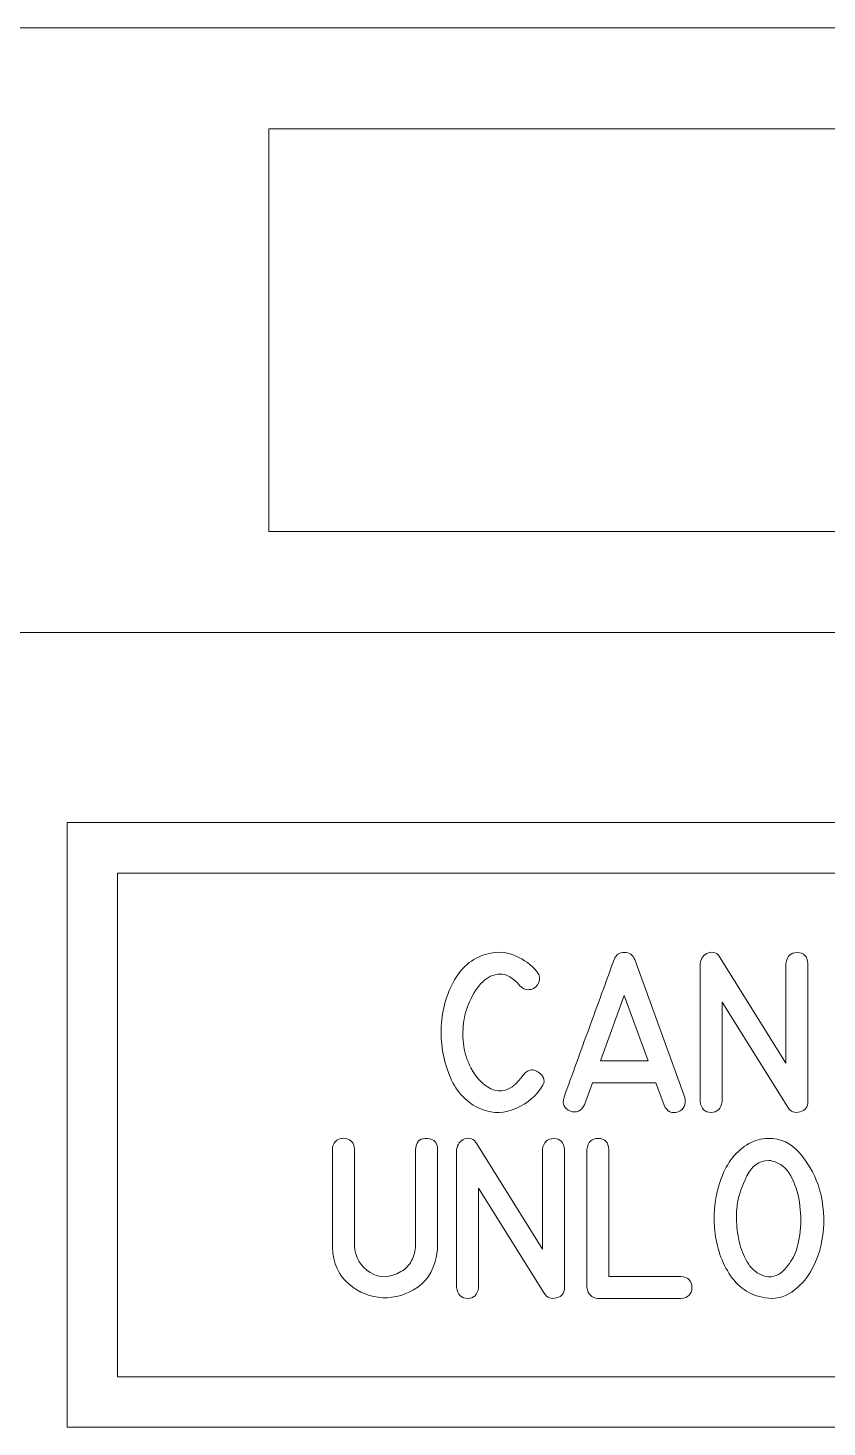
# Model space of a CAD drawing. Header units: millimetres. Extents: x -81 to 85, y -68 to 71.
# Drawn here: x 44.86 to 60.73, y -22.29 to 5.49 of the extents above; entities that cross this region are included whole.
import ezdxf

# ---------------------------------------------------------------- set-up
doc = ezdxf.new("R2010")
doc.units = ezdxf.units.MM
doc.header["$MEASUREMENT"] = 0
doc.layers.add('Layer 1', color=7, linetype='Continuous')

msp = doc.modelspace()

# ---------------------------------------------------------------- linework, layer by layer
at = {"layer": 'Layer 1', "color": 250, "lineweight": 18}
for points in [[(15.6446, -6.5097), (75.6446, -6.5097), (75.6446, 5.4903), (15.6446, 5.4903), (15.6446, -6.5097)], [(49.6446, -4.5098), (71.6444, -4.5098), (71.6444, 3.4902), (49.6446, 3.4902), (49.6446, -4.5098)], [(45.6446, -22.288), (75.6446, -22.288), (75.6446, -10.2882), (45.6446, -10.2882), (45.6446, -22.288)]]:
    msp.add_lwpolyline(points, close=True, dxfattribs=at)
at = {"layer": 'Layer 1', "color": 2, "lineweight": 9}
msp.add_open_spline([(46.6446, -21.2885), (46.6446, -21.2885), (74.6446, -21.2885), (74.6446, -21.2885), (74.6446, -21.2885), (74.6446, -21.2885), (74.6446, -11.2885), (74.6446, -11.2885), (74.6446, -11.2885), (74.6446, -11.2885), (46.6446, -11.2885), (46.6446, -11.2885), (46.6446, -11.2885), (46.6446, -11.2885), (46.6446, -21.2885), (46.6446, -21.2885), (46.6446, -21.2885), (46.6446, -21.2885), (46.6446, -21.2885), (46.6446, -21.2885)], degree=3, knots=[0, 0, 0, 0, 0.1666667, 0.1666667, 0.1666667, 0.1666667, 0.3333333, 0.3333333, 0.3333333, 0.3333333, 0.5, 0.5, 0.5, 0.5, 0.6666667, 0.6666667, 0.6666667, 0.6666667, 1, 1, 1, 1], dxfattribs=at)
at = {"layer": 'Layer 1', "color": 240, "lineweight": 9}
for points, knots in [([(55.064, -15.5421), (55.064, -15.5421), (55.0503, -15.5628), (55.0503, -15.5628), (55.0503, -15.5628), (55.0471, -15.5665), (55.0445, -15.5702), (55.0424, -15.5734), (55.0424, -15.5734), (55.0408, -15.5765), (55.0386, -15.5797), (55.0365, -15.5829), (55.0365, -15.5829), (54.8947, -15.7739), (54.709, -15.9099), (54.4788, -15.9914), (54.4788, -15.9914), (54.2491, -16.0724), (54.0226, -16.0576), (53.7993, -15.947), (53.7993, -15.947), (53.54, -15.8178), (53.3495, -15.5988), (53.2278, -15.2897), (53.2278, -15.2897), (53.1067, -14.9807), (53.0543, -14.6595), (53.0712, -14.3261), (53.0712, -14.3261), (53.0887, -13.9927), (53.1765, -13.6869), (53.3347, -13.4075), (53.3347, -13.4075), (53.4935, -13.1286), (53.7237, -12.954), (54.0258, -12.8836), (54.0258, -12.8836), (54.1994, -12.8434), (54.3724, -12.8603), (54.5449, -12.9339), (54.5449, -12.9339), (54.7174, -13.008), (54.8593, -13.1117), (54.9699, -13.245), (54.9699, -13.245), (54.9709, -13.245), (54.9736, -13.2482), (54.9773, -13.2556), (54.9773, -13.2556), (55.0249, -13.3175), (55.0349, -13.3858), (55.0069, -13.4593), (55.0069, -13.4593), (54.9789, -13.5334), (54.9281, -13.5795), (54.8534, -13.5985), (54.8534, -13.5985), (54.7741, -13.6191), (54.7005, -13.5953), (54.6333, -13.5271), (54.6333, -13.5271), (54.4947, -13.3657), (54.3613, -13.2884), (54.2333, -13.2942), (54.2333, -13.2942), (54.1052, -13.3006), (53.9904, -13.3535), (53.8893, -13.4525), (53.8893, -13.4525), (53.7877, -13.5519), (53.7036, -13.6789), (53.6364, -13.834), (53.6364, -13.834), (53.5692, -13.989), (53.5279, -14.134), (53.5125, -14.2695), (53.5125, -14.2695), (53.494, -14.4203), (53.4956, -14.5722), (53.5178, -14.7246), (53.5178, -14.7246), (53.54, -14.877), (53.5866, -15.0204), (53.6581, -15.1548), (53.6581, -15.1548), (53.7824, -15.3903), (53.9385, -15.5379), (54.1269, -15.5972), (54.1269, -15.5972), (54.3158, -15.657), (54.5, -15.5665), (54.6799, -15.3268), (54.6799, -15.3268), (54.6883, -15.3167), (54.6979, -15.303), (54.7095, -15.2866), (54.7095, -15.2866), (54.8063, -15.1791), (54.909, -15.168), (55.017, -15.2532), (55.017, -15.2532), (55.1249, -15.3384), (55.1408, -15.4347), (55.064, -15.5421)], [0, 0, 0, 0, 0.037037, 0.037037, 0.037037, 0.037037, 0.0740741, 0.0740741, 0.0740741, 0.0740741, 0.1111111, 0.1111111, 0.1111111, 0.1111111, 0.1481481, 0.1481481, 0.1481481, 0.1481481, 0.1851852, 0.1851852, 0.1851852, 0.1851852, 0.2222222, 0.2222222, 0.2222222, 0.2222222, 0.2592593, 0.2592593, 0.2592593, 0.2592593, 0.2962963, 0.2962963, 0.2962963, 0.2962963, 0.3333333, 0.3333333, 0.3333333, 0.3333333, 0.3703704, 0.3703704, 0.3703704, 0.3703704, 0.4074074, 0.4074074, 0.4074074, 0.4074074, 0.4444444, 0.4444444, 0.4444444, 0.4444444, 0.4814815, 0.4814815, 0.4814815, 0.4814815, 0.5185185, 0.5185185, 0.5185185, 0.5185185, 0.5555556, 0.5555556, 0.5555556, 0.5555556, 0.5925926, 0.5925926, 0.5925926, 0.5925926, 0.6296296, 0.6296296, 0.6296296, 0.6296296, 0.6666667, 0.6666667, 0.6666667, 0.6666667, 0.7037037, 0.7037037, 0.7037037, 0.7037037, 0.7407407, 0.7407407, 0.7407407, 0.7407407, 0.7777778, 0.7777778, 0.7777778, 0.7777778, 0.8148148, 0.8148148, 0.8148148, 0.8148148, 0.8518519, 0.8518519, 0.8518519, 0.8518519, 0.8888889, 0.8888889, 0.8888889, 0.8888889, 0.9259259, 0.9259259, 0.9259259, 0.9259259, 1, 1, 1, 1]), ([(55.508, -15.7395), (55.6731, -15.2834), (55.8387, -14.8278), (56.0044, -14.3727), (56.0044, -14.3727), (56.1705, -13.9176), (56.3367, -13.462), (56.5028, -13.0064), (56.5028, -13.0064), (56.5372, -12.9122), (56.605, -12.8646), (56.706, -12.8635), (56.706, -12.8635), (56.8076, -12.8624), (56.8759, -12.9101), (56.9108, -13.0064), (56.9108, -13.0064), (56.9108, -13.0064), (57.9046, -15.7469), (57.9046, -15.7469), (57.9046, -15.7469), (57.9353, -15.893), (57.8909, -15.9866), (57.7713, -16.029), (57.7713, -16.029), (57.6511, -16.0718), (57.5591, -16.0279), (57.4934, -15.8988), (57.4934, -15.8988), (57.4934, -15.8988), (57.3342, -15.4554), (57.3342, -15.4554), (57.3342, -15.4554), (57.3342, -15.4554), (56.0705, -15.4554), (56.0705, -15.4554), (56.0705, -15.4554), (56.0705, -15.4554), (55.9155, -15.8882), (55.9155, -15.8882), (55.9155, -15.8882), (55.8493, -16.0184), (55.7551, -16.0607), (55.6334, -16.0157), (55.6334, -16.0157), (55.5112, -15.9713), (55.4694, -15.8787), (55.508, -15.7395)], [0, 0, 0, 0, 0.0769231, 0.0769231, 0.0769231, 0.0769231, 0.1538462, 0.1538462, 0.1538462, 0.1538462, 0.2307692, 0.2307692, 0.2307692, 0.2307692, 0.3076923, 0.3076923, 0.3076923, 0.3076923, 0.3846154, 0.3846154, 0.3846154, 0.3846154, 0.4615385, 0.4615385, 0.4615385, 0.4615385, 0.5384615, 0.5384615, 0.5384615, 0.5384615, 0.6153846, 0.6153846, 0.6153846, 0.6153846, 0.6923077, 0.6923077, 0.6923077, 0.6923077, 0.7692308, 0.7692308, 0.7692308, 0.7692308, 0.8461538, 0.8461538, 0.8461538, 0.8461538, 1, 1, 1, 1]), ([(60.3509, -15.8247), (60.3509, -15.9332), (60.2985, -16.002), (60.1937, -16.0316), (60.1937, -16.0316), (60.0884, -16.0607), (60.0075, -16.03), (59.9493, -15.939), (59.9493, -15.939), (59.9493, -15.939), (58.647, -13.8509), (58.647, -13.8509), (58.647, -13.8509), (58.647, -13.8509), (58.647, -15.8247), (58.647, -15.8247), (58.647, -15.8247), (58.6242, -15.9692), (58.5512, -16.0417), (58.4279, -16.0417), (58.4279, -16.0417), (58.3041, -16.0417), (58.2316, -15.9692), (58.2099, -15.8247), (58.2099, -15.8247), (58.2099, -15.8247), (58.2099, -13.0868), (58.2099, -13.0868), (58.2099, -13.0868), (58.2252, -12.9794), (58.2803, -12.9085), (58.375, -12.8741), (58.375, -12.8741), (58.4697, -12.8402), (58.5486, -12.8725), (58.6115, -12.9704), (58.6115, -12.9704), (58.6115, -12.9704), (59.9138, -15.0617), (59.9138, -15.0617), (59.9138, -15.0617), (59.9138, -15.0617), (59.9138, -13.0868), (59.9138, -13.0868), (59.9138, -13.0868), (59.9334, -12.9392), (60.0085, -12.8656), (60.1392, -12.8672), (60.1392, -12.8672), (60.2699, -12.8688), (60.3403, -12.9418), (60.3509, -13.0868), (60.3509, -13.0868), (60.3509, -13.0868), (60.3509, -15.8247), (60.3509, -15.8247)], [0, 0, 0, 0, 0.0666667, 0.0666667, 0.0666667, 0.0666667, 0.1333333, 0.1333333, 0.1333333, 0.1333333, 0.2, 0.2, 0.2, 0.2, 0.2666667, 0.2666667, 0.2666667, 0.2666667, 0.3333333, 0.3333333, 0.3333333, 0.3333333, 0.4, 0.4, 0.4, 0.4, 0.4666667, 0.4666667, 0.4666667, 0.4666667, 0.5333333, 0.5333333, 0.5333333, 0.5333333, 0.6, 0.6, 0.6, 0.6, 0.6666667, 0.6666667, 0.6666667, 0.6666667, 0.7333333, 0.7333333, 0.7333333, 0.7333333, 0.8, 0.8, 0.8, 0.8, 0.8666667, 0.8666667, 0.8666667, 0.8666667, 1, 1, 1, 1]), ([(57.1759, -15.0199), (57.1759, -15.0199), (56.7045, -13.7176), (56.7045, -13.7176), (56.7045, -13.7176), (56.7045, -13.7176), (56.2303, -15.0199), (56.2303, -15.0199), (56.2303, -15.0199), (56.2303, -15.0199), (57.1759, -15.0199), (57.1759, -15.0199)], [0, 0, 0, 0, 0.25, 0.25, 0.25, 0.25, 0.5, 0.5, 0.5, 0.5, 1, 1, 1, 1]), ([(56.7045, -13.7176), (56.7045, -13.7176), (57.1759, -15.0199), (57.1759, -15.0199), (57.1759, -15.0199), (57.1759, -15.0199), (56.7045, -13.7176), (56.7045, -13.7176)], [0, 0, 0, 0, 0.3333333, 0.3333333, 0.3333333, 0.3333333, 1, 1, 1, 1]), ([(52.9977, -18.6848), (52.9977, -18.6848), (52.9977, -18.716), (52.9977, -18.716), (52.9977, -18.716), (52.9945, -18.7679), (52.9924, -18.7986), (52.9919, -18.8092), (52.9919, -18.8092), (52.9485, -19.1251), (52.8183, -19.3584), (52.6024, -19.5092), (52.6024, -19.5092), (52.3865, -19.6595), (52.1558, -19.7299), (51.9113, -19.7199), (51.9113, -19.7199), (51.6663, -19.7098), (51.4419, -19.6209), (51.2393, -19.4526), (51.2393, -19.4526), (51.0361, -19.2838), (50.9255, -19.0383), (50.908, -18.716), (50.908, -18.716), (50.908, -18.716), (50.908, -18.6848), (50.908, -18.6848), (50.908, -18.6848), (50.908, -18.6848), (50.908, -16.7735), (50.908, -16.7735), (50.908, -16.7735), (50.908, -16.7428), (50.9138, -16.7147), (50.9249, -16.6898), (50.9249, -16.6898), (50.9747, -16.5814), (51.0572, -16.5385), (51.1726, -16.5613), (51.1726, -16.5613), (51.2874, -16.584), (51.3451, -16.6549), (51.3451, -16.7735), (51.3451, -16.7735), (51.3451, -16.7735), (51.3451, -18.6848), (51.3451, -18.6848), (51.3451, -18.6848), (51.3604, -18.9229), (51.4652, -19.1007), (51.6589, -19.2182), (51.6589, -19.2182), (51.8531, -19.3362), (52.0568, -19.3309), (52.2706, -19.2029), (52.2706, -19.2029), (52.3669, -19.1462), (52.4373, -19.0727), (52.4823, -18.9827), (52.4823, -18.9827), (52.5273, -18.8928), (52.5537, -18.7933), (52.5622, -18.6848), (52.5622, -18.6848), (52.5622, -18.6848), (52.5622, -16.7735), (52.5622, -16.7735), (52.5622, -16.7735), (52.5622, -16.7549), (52.5632, -16.7412), (52.5654, -16.7317), (52.5654, -16.7317), (52.5892, -16.6047), (52.667, -16.547), (52.7992, -16.5597), (52.7992, -16.5597), (52.9315, -16.5718), (52.9977, -16.6433), (52.9977, -16.7735), (52.9977, -16.7735), (52.9977, -16.7735), (52.9977, -18.6848), (52.9977, -18.6848)], [0, 0, 0, 0, 0.0454545, 0.0454545, 0.0454545, 0.0454545, 0.0909091, 0.0909091, 0.0909091, 0.0909091, 0.1363636, 0.1363636, 0.1363636, 0.1363636, 0.1818182, 0.1818182, 0.1818182, 0.1818182, 0.2272727, 0.2272727, 0.2272727, 0.2272727, 0.2727273, 0.2727273, 0.2727273, 0.2727273, 0.3181818, 0.3181818, 0.3181818, 0.3181818, 0.3636364, 0.3636364, 0.3636364, 0.3636364, 0.4090909, 0.4090909, 0.4090909, 0.4090909, 0.4545455, 0.4545455, 0.4545455, 0.4545455, 0.5, 0.5, 0.5, 0.5, 0.5454545, 0.5454545, 0.5454545, 0.5454545, 0.5909091, 0.5909091, 0.5909091, 0.5909091, 0.6363636, 0.6363636, 0.6363636, 0.6363636, 0.6818182, 0.6818182, 0.6818182, 0.6818182, 0.7272727, 0.7272727, 0.7272727, 0.7272727, 0.7727273, 0.7727273, 0.7727273, 0.7727273, 0.8181818, 0.8181818, 0.8181818, 0.8181818, 0.8636364, 0.8636364, 0.8636364, 0.8636364, 0.9090909, 0.9090909, 0.9090909, 0.9090909, 1, 1, 1, 1]), ([(55.517, -19.5177), (55.517, -19.6262), (55.4646, -19.695), (55.3598, -19.7246), (55.3598, -19.7246), (55.2545, -19.7537), (55.1736, -19.723), (55.1154, -19.632), (55.1154, -19.632), (55.1154, -19.632), (53.8131, -17.5439), (53.8131, -17.5439), (53.8131, -17.5439), (53.8131, -17.5439), (53.8131, -19.5177), (53.8131, -19.5177), (53.8131, -19.5177), (53.7903, -19.6622), (53.7173, -19.7347), (53.594, -19.7347), (53.594, -19.7347), (53.4702, -19.7347), (53.3977, -19.6622), (53.376, -19.5177), (53.376, -19.5177), (53.376, -19.5177), (53.376, -16.7798), (53.376, -16.7798), (53.376, -16.7798), (53.3913, -16.6724), (53.4464, -16.6015), (53.5411, -16.5671), (53.5411, -16.5671), (53.6358, -16.5332), (53.7147, -16.5655), (53.7776, -16.6634), (53.7776, -16.6634), (53.7776, -16.6634), (55.0799, -18.7547), (55.0799, -18.7547), (55.0799, -18.7547), (55.0799, -18.7547), (55.0799, -16.7798), (55.0799, -16.7798), (55.0799, -16.7798), (55.0995, -16.6322), (55.1746, -16.5586), (55.3053, -16.5602), (55.3053, -16.5602), (55.436, -16.5618), (55.5064, -16.6348), (55.517, -16.7798), (55.517, -16.7798), (55.517, -16.7798), (55.517, -19.5177), (55.517, -19.5177)], [0, 0, 0, 0, 0.0666667, 0.0666667, 0.0666667, 0.0666667, 0.1333333, 0.1333333, 0.1333333, 0.1333333, 0.2, 0.2, 0.2, 0.2, 0.2666667, 0.2666667, 0.2666667, 0.2666667, 0.3333333, 0.3333333, 0.3333333, 0.3333333, 0.4, 0.4, 0.4, 0.4, 0.4666667, 0.4666667, 0.4666667, 0.4666667, 0.5333333, 0.5333333, 0.5333333, 0.5333333, 0.6, 0.6, 0.6, 0.6, 0.6666667, 0.6666667, 0.6666667, 0.6666667, 0.7333333, 0.7333333, 0.7333333, 0.7333333, 0.8, 0.8, 0.8, 0.8, 0.8666667, 0.8666667, 0.8666667, 0.8666667, 1, 1, 1, 1]), ([(56.1821, -19.7331), (56.0551, -19.7246), (55.9816, -19.6532), (55.962, -19.5177), (55.962, -19.5177), (55.962, -19.5177), (55.962, -16.7766), (55.962, -16.7766), (55.962, -16.7766), (55.9837, -16.6279), (56.0594, -16.5549), (56.1885, -16.557), (56.1885, -16.557), (56.3176, -16.5597), (56.388, -16.6332), (56.3991, -16.7766), (56.3991, -16.7766), (56.3991, -16.7766), (56.3991, -19.3002), (56.3991, -19.3002), (56.3991, -19.3002), (56.3991, -19.3002), (57.83, -19.2992), (57.83, -19.2992), (57.83, -19.2992), (57.9771, -19.3156), (58.0496, -19.3897), (58.048, -19.5214), (58.048, -19.5214), (58.0464, -19.6532), (57.9734, -19.7236), (57.8284, -19.7331), (57.8284, -19.7331), (57.8284, -19.7331), (56.1821, -19.7331), (56.1821, -19.7331)], [0, 0, 0, 0, 0.1, 0.1, 0.1, 0.1, 0.2, 0.2, 0.2, 0.2, 0.3, 0.3, 0.3, 0.3, 0.4, 0.4, 0.4, 0.4, 0.5, 0.5, 0.5, 0.5, 0.6, 0.6, 0.6, 0.6, 0.7, 0.7, 0.7, 0.7, 0.8, 0.8, 0.8, 0.8, 1, 1, 1, 1]), ([(60.551, -17.4698), (60.6457, -17.7561), (60.6817, -18.053), (60.6584, -18.361), (60.6584, -18.361), (60.6351, -18.6689), (60.5504, -18.9499), (60.4049, -19.2044), (60.4049, -19.2044), (60.3128, -19.3627), (60.1874, -19.4971), (60.0281, -19.6077), (60.0281, -19.6077), (59.8689, -19.7183), (59.6932, -19.7569), (59.5011, -19.7236), (59.5011, -19.7236), (59.1878, -19.6691), (58.9481, -19.5055), (58.782, -19.2341), (58.782, -19.2341), (58.6153, -18.9621), (58.52, -18.6594), (58.4957, -18.326), (58.4957, -18.326), (58.4713, -17.9927), (58.5163, -17.6683), (58.6306, -17.3518), (58.6306, -17.3518), (58.7449, -17.0354), (58.927, -16.8057), (59.1772, -16.6618), (59.1772, -16.6618), (59.299, -16.5914), (59.427, -16.5565), (59.5598, -16.5565), (59.5598, -16.5565), (59.8144, -16.5565), (60.0218, -16.6523), (60.1832, -16.8438), (60.1832, -16.8438), (60.3446, -17.0359), (60.4668, -17.2444), (60.551, -17.4698)], [0, 0, 0, 0, 0.0833333, 0.0833333, 0.0833333, 0.0833333, 0.1666667, 0.1666667, 0.1666667, 0.1666667, 0.25, 0.25, 0.25, 0.25, 0.3333333, 0.3333333, 0.3333333, 0.3333333, 0.4166667, 0.4166667, 0.4166667, 0.4166667, 0.5, 0.5, 0.5, 0.5, 0.5833333, 0.5833333, 0.5833333, 0.5833333, 0.6666667, 0.6666667, 0.6666667, 0.6666667, 0.75, 0.75, 0.75, 0.75, 0.8333333, 0.8333333, 0.8333333, 0.8333333, 1, 1, 1, 1]), ([(59.5725, -16.9968), (59.3826, -16.9968), (59.2386, -17.0989), (59.1407, -17.3037), (59.1407, -17.3037), (59.0428, -17.5085), (58.9815, -17.6831), (58.9555, -17.8276), (58.9555, -17.8276), (58.9359, -17.9334), (58.9285, -18.0609), (58.9338, -18.2107), (58.9338, -18.2107), (58.9391, -18.3604), (58.9608, -18.5086), (58.9989, -18.6546), (58.9989, -18.6546), (59.037, -18.8012), (59.0947, -18.933), (59.1709, -19.0499), (59.1709, -19.0499), (59.2476, -19.1674), (59.3476, -19.2452), (59.4715, -19.2833), (59.4715, -19.2833), (59.6165, -19.3288), (59.7413, -19.3002), (59.8461, -19.1976), (59.8461, -19.1976), (59.9509, -19.0944), (60.0303, -18.9854), (60.0842, -18.8695), (60.0842, -18.8695), (60.1387, -18.7504), (60.1763, -18.5948), (60.1964, -18.4012), (60.1964, -18.4012), (60.2165, -18.208), (60.2118, -18.0149), (60.1827, -17.8223), (60.1827, -17.8223), (60.153, -17.6296), (60.0954, -17.4561), (60.0096, -17.3016), (60.0096, -17.3016), (59.9239, -17.147), (59.8017, -17.0486), (59.644, -17.0063), (59.644, -17.0063), (59.6233, -16.9999), (59.5995, -16.9968), (59.5725, -16.9968)], [0, 0, 0, 0, 0.0714286, 0.0714286, 0.0714286, 0.0714286, 0.1428571, 0.1428571, 0.1428571, 0.1428571, 0.2142857, 0.2142857, 0.2142857, 0.2142857, 0.2857143, 0.2857143, 0.2857143, 0.2857143, 0.3571429, 0.3571429, 0.3571429, 0.3571429, 0.4285714, 0.4285714, 0.4285714, 0.4285714, 0.5, 0.5, 0.5, 0.5, 0.5714286, 0.5714286, 0.5714286, 0.5714286, 0.6428571, 0.6428571, 0.6428571, 0.6428571, 0.7142857, 0.7142857, 0.7142857, 0.7142857, 0.7857143, 0.7857143, 0.7857143, 0.7857143, 0.8571429, 0.8571429, 0.8571429, 0.8571429, 1, 1, 1, 1])]:
    msp.add_open_spline(points, degree=3, knots=knots, dxfattribs=at)

doc.saveas('drawing.dxf')
